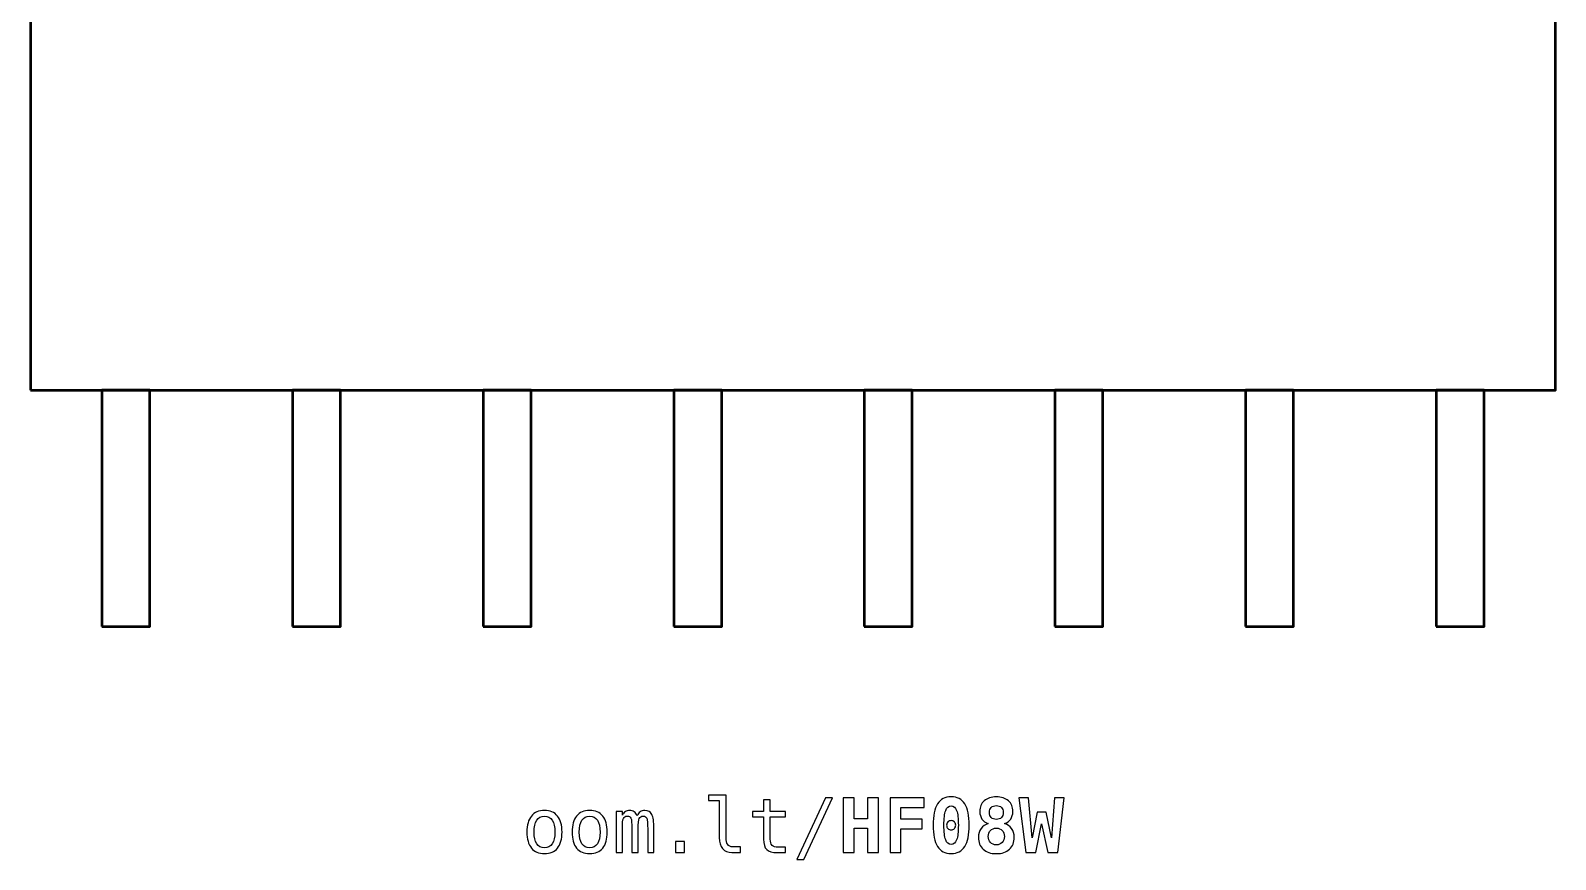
# Model space of a CAD drawing. Header units: centimetres. Extents: x -11.52 to -9.48, y -15.74 to -13.53.
# Drawn here: x -11.516 to -9.484, y -15.743 to -14.638 of the extents above; entities that cross this region are included whole.
import ezdxf

# ---------------------------------------------------------------- set-up
doc = ezdxf.new("R2010")
doc.units = ezdxf.units.CM
doc.header["$MEASUREMENT"] = 0
doc.layers.add('Layer 1', color=7, linetype='Continuous')

msp = doc.modelspace()

# ---------------------------------------------------------------- linework, layer by layer
at = {"layer": 'Layer 1', "color": 7, "lineweight": 50}
for points in [[(-11.516, -15.1175), (-9.484, -15.1175), (-9.484, -14.2675), (-11.516, -14.2675), (-11.516, -15.1175)], [(-11.421, -15.4325), (-11.357, -15.4325), (-11.357, -15.1175), (-11.421, -15.1175), (-11.421, -15.4325)], [(-11.167, -15.4325), (-11.103, -15.4325), (-11.103, -15.1175), (-11.167, -15.1175), (-11.167, -15.4325)], [(-10.913, -15.4325), (-10.849, -15.4325), (-10.849, -15.1175), (-10.913, -15.1175), (-10.913, -15.4325)], [(-10.659, -15.4325), (-10.595, -15.4325), (-10.595, -15.1175), (-10.659, -15.1175), (-10.659, -15.4325)], [(-10.405, -15.4325), (-10.341, -15.4325), (-10.341, -15.1175), (-10.405, -15.1175), (-10.405, -15.4325)], [(-10.151, -15.4325), (-10.087, -15.4325), (-10.087, -15.1175), (-10.151, -15.1175), (-10.151, -15.4325)], [(-9.897, -15.4325), (-9.833, -15.4325), (-9.833, -15.1175), (-9.897, -15.1175), (-9.897, -15.4325)], [(-9.643, -15.4325), (-9.579, -15.4325), (-9.579, -15.1175), (-9.643, -15.1175), (-9.643, -15.4325)]]:
    msp.add_lwpolyline(points, close=True, dxfattribs=at)
at = {"layer": 'Layer 1', "color": 250}
for points, knots in [([(-10.58922, -15.7138), (-10.58922, -15.71784), (-10.58848, -15.72087), (-10.587, -15.72292), (-10.587, -15.72292), (-10.58552, -15.72497), (-10.58333, -15.726), (-10.58043, -15.726), (-10.58043, -15.726), (-10.58043, -15.726), (-10.56993, -15.726), (-10.56993, -15.726), (-10.56993, -15.726), (-10.56993, -15.726), (-10.56993, -15.73362), (-10.56993, -15.73362), (-10.56993, -15.73362), (-10.56993, -15.73362), (-10.5813, -15.73362), (-10.5813, -15.73362), (-10.5813, -15.73362), (-10.58668, -15.73362), (-10.59083, -15.73189), (-10.59378, -15.72844), (-10.59378, -15.72844), (-10.59673, -15.72499), (-10.5982, -15.7201), (-10.5982, -15.7138), (-10.5982, -15.7138), (-10.5982, -15.7138), (-10.5982, -15.66413), (-10.5982, -15.66413), (-10.5982, -15.66413), (-10.5982, -15.66413), (-10.6126, -15.66413), (-10.6126, -15.66413), (-10.6126, -15.66413), (-10.6126, -15.66413), (-10.6126, -15.6571), (-10.6126, -15.6571), (-10.6126, -15.6571), (-10.6126, -15.6571), (-10.58922, -15.6571), (-10.58922, -15.6571), (-10.58922, -15.6571), (-10.58922, -15.6571), (-10.58922, -15.7138), (-10.58922, -15.7138)], [0, 0, 0, 0, 0.0833333, 0.0833333, 0.0833333, 0.0833333, 0.1666667, 0.1666667, 0.1666667, 0.1666667, 0.25, 0.25, 0.25, 0.25, 0.3333333, 0.3333333, 0.3333333, 0.3333333, 0.4166667, 0.4166667, 0.4166667, 0.4166667, 0.5, 0.5, 0.5, 0.5, 0.5833333, 0.5833333, 0.5833333, 0.5833333, 0.6666667, 0.6666667, 0.6666667, 0.6666667, 0.75, 0.75, 0.75, 0.75, 0.8333333, 0.8333333, 0.8333333, 0.8333333, 0.9166667, 0.9166667, 0.9166667, 0.9166667, 1, 1, 1, 1]), ([(-10.53022, -15.6634), (-10.53022, -15.6634), (-10.53022, -15.67893), (-10.53022, -15.67893), (-10.53022, -15.67893), (-10.53022, -15.67893), (-10.5098, -15.67893), (-10.5098, -15.67893), (-10.5098, -15.67893), (-10.5098, -15.67893), (-10.5098, -15.68592), (-10.5098, -15.68592), (-10.5098, -15.68592), (-10.5098, -15.68592), (-10.53022, -15.68592), (-10.53022, -15.68592), (-10.53022, -15.68592), (-10.53022, -15.68592), (-10.53022, -15.7156), (-10.53022, -15.7156), (-10.53022, -15.7156), (-10.53022, -15.71964), (-10.52946, -15.72245), (-10.52792, -15.72404), (-10.52792, -15.72404), (-10.52639, -15.72564), (-10.52372, -15.72644), (-10.51992, -15.72644), (-10.51992, -15.72644), (-10.51992, -15.72644), (-10.5098, -15.72644), (-10.5098, -15.72644), (-10.5098, -15.72644), (-10.5098, -15.72644), (-10.5098, -15.73362), (-10.5098, -15.73362), (-10.5098, -15.73362), (-10.5098, -15.73362), (-10.52079, -15.73362), (-10.52079, -15.73362), (-10.52079, -15.73362), (-10.52754, -15.73362), (-10.53229, -15.73227), (-10.53506, -15.72957), (-10.53506, -15.72957), (-10.53782, -15.72687), (-10.53921, -15.7222), (-10.53921, -15.7156), (-10.53921, -15.7156), (-10.53921, -15.7156), (-10.53921, -15.68592), (-10.53921, -15.68592), (-10.53921, -15.68592), (-10.53921, -15.68592), (-10.55381, -15.68592), (-10.55381, -15.68592), (-10.55381, -15.68592), (-10.55381, -15.68592), (-10.55381, -15.67893), (-10.55381, -15.67893), (-10.55381, -15.67893), (-10.55381, -15.67893), (-10.53921, -15.67893), (-10.53921, -15.67893), (-10.53921, -15.67893), (-10.53921, -15.67893), (-10.53921, -15.6634), (-10.53921, -15.6634), (-10.53921, -15.6634), (-10.53921, -15.6634), (-10.53022, -15.6634), (-10.53022, -15.6634)], [0, 0, 0, 0, 0.0555556, 0.0555556, 0.0555556, 0.0555556, 0.1111111, 0.1111111, 0.1111111, 0.1111111, 0.1666667, 0.1666667, 0.1666667, 0.1666667, 0.2222222, 0.2222222, 0.2222222, 0.2222222, 0.2777778, 0.2777778, 0.2777778, 0.2777778, 0.3333333, 0.3333333, 0.3333333, 0.3333333, 0.3888889, 0.3888889, 0.3888889, 0.3888889, 0.4444444, 0.4444444, 0.4444444, 0.4444444, 0.5, 0.5, 0.5, 0.5, 0.5555556, 0.5555556, 0.5555556, 0.5555556, 0.6111111, 0.6111111, 0.6111111, 0.6111111, 0.6666667, 0.6666667, 0.6666667, 0.6666667, 0.7222222, 0.7222222, 0.7222222, 0.7222222, 0.7777778, 0.7777778, 0.7777778, 0.7777778, 0.8333333, 0.8333333, 0.8333333, 0.8333333, 0.8888889, 0.8888889, 0.8888889, 0.8888889, 0.9444444, 0.9444444, 0.9444444, 0.9444444, 1, 1, 1, 1]), ([(-10.45658, -15.66071), (-10.45658, -15.66071), (-10.44729, -15.66071), (-10.44729, -15.66071), (-10.44729, -15.66071), (-10.44729, -15.66071), (-10.48568, -15.7429), (-10.48568, -15.7429), (-10.48568, -15.7429), (-10.48568, -15.7429), (-10.49502, -15.7429), (-10.49502, -15.7429), (-10.49502, -15.7429), (-10.49502, -15.7429), (-10.45658, -15.66071), (-10.45658, -15.66071)], [0, 0, 0, 0, 0.25, 0.25, 0.25, 0.25, 0.5, 0.5, 0.5, 0.5, 0.75, 0.75, 0.75, 0.75, 1, 1, 1, 1]), ([(-10.43311, -15.66071), (-10.43311, -15.66071), (-10.4187, -15.66071), (-10.4187, -15.66071), (-10.4187, -15.66071), (-10.4187, -15.66071), (-10.4187, -15.6885), (-10.4187, -15.6885), (-10.4187, -15.6885), (-10.4187, -15.6885), (-10.40067, -15.6885), (-10.40067, -15.6885), (-10.40067, -15.6885), (-10.40067, -15.6885), (-10.40067, -15.66071), (-10.40067, -15.66071), (-10.40067, -15.66071), (-10.40067, -15.66071), (-10.38627, -15.66071), (-10.38627, -15.66071), (-10.38627, -15.66071), (-10.38627, -15.66071), (-10.38627, -15.73362), (-10.38627, -15.73362), (-10.38627, -15.73362), (-10.38627, -15.73362), (-10.40067, -15.73362), (-10.40067, -15.73362), (-10.40067, -15.73362), (-10.40067, -15.73362), (-10.40067, -15.7012), (-10.40067, -15.7012), (-10.40067, -15.7012), (-10.40067, -15.7012), (-10.4187, -15.7012), (-10.4187, -15.7012), (-10.4187, -15.7012), (-10.4187, -15.7012), (-10.4187, -15.73362), (-10.4187, -15.73362), (-10.4187, -15.73362), (-10.4187, -15.73362), (-10.43311, -15.73362), (-10.43311, -15.73362), (-10.43311, -15.73362), (-10.43311, -15.73362), (-10.43311, -15.66071), (-10.43311, -15.66071)], [0, 0, 0, 0, 0.0833333, 0.0833333, 0.0833333, 0.0833333, 0.1666667, 0.1666667, 0.1666667, 0.1666667, 0.25, 0.25, 0.25, 0.25, 0.3333333, 0.3333333, 0.3333333, 0.3333333, 0.4166667, 0.4166667, 0.4166667, 0.4166667, 0.5, 0.5, 0.5, 0.5, 0.5833333, 0.5833333, 0.5833333, 0.5833333, 0.6666667, 0.6666667, 0.6666667, 0.6666667, 0.75, 0.75, 0.75, 0.75, 0.8333333, 0.8333333, 0.8333333, 0.8333333, 0.9166667, 0.9166667, 0.9166667, 0.9166667, 1, 1, 1, 1]), ([(-10.32527, -15.67341), (-10.32527, -15.67341), (-10.35629, -15.67341), (-10.35629, -15.67341), (-10.35629, -15.67341), (-10.35629, -15.67341), (-10.35629, -15.68913), (-10.35629, -15.68913), (-10.35629, -15.68913), (-10.35629, -15.68913), (-10.32806, -15.68913), (-10.32806, -15.68913), (-10.32806, -15.68913), (-10.32806, -15.68913), (-10.32806, -15.70183), (-10.32806, -15.70183), (-10.32806, -15.70183), (-10.32806, -15.70183), (-10.35629, -15.70183), (-10.35629, -15.70183), (-10.35629, -15.70183), (-10.35629, -15.70183), (-10.35629, -15.73362), (-10.35629, -15.73362), (-10.35629, -15.73362), (-10.35629, -15.73362), (-10.3707, -15.73362), (-10.3707, -15.73362), (-10.3707, -15.73362), (-10.3707, -15.73362), (-10.3707, -15.66071), (-10.3707, -15.66071), (-10.3707, -15.66071), (-10.3707, -15.66071), (-10.32527, -15.66071), (-10.32527, -15.66071), (-10.32527, -15.66071), (-10.32527, -15.66071), (-10.32527, -15.67341), (-10.32527, -15.67341)], [0, 0, 0, 0, 0.1, 0.1, 0.1, 0.1, 0.2, 0.2, 0.2, 0.2, 0.3, 0.3, 0.3, 0.3, 0.4, 0.4, 0.4, 0.4, 0.5, 0.5, 0.5, 0.5, 0.6, 0.6, 0.6, 0.6, 0.7, 0.7, 0.7, 0.7, 0.8, 0.8, 0.8, 0.8, 0.9, 0.9, 0.9, 0.9, 1, 1, 1, 1]), ([(-10.31337, -15.69723), (-10.31337, -15.68462), (-10.31137, -15.67515), (-10.30737, -15.66885), (-10.30737, -15.66885), (-10.30335, -15.66255), (-10.29733, -15.6594), (-10.28928, -15.6594), (-10.28928, -15.6594), (-10.28122, -15.6594), (-10.27518, -15.66253), (-10.27117, -15.66881), (-10.27117, -15.66881), (-10.26716, -15.6751), (-10.26516, -15.68458), (-10.26516, -15.69723), (-10.26516, -15.69723), (-10.26516, -15.70987), (-10.26716, -15.71934), (-10.27117, -15.72562), (-10.27117, -15.72562), (-10.27518, -15.7319), (-10.28122, -15.73504), (-10.28928, -15.73504), (-10.28928, -15.73504), (-10.29733, -15.73504), (-10.30335, -15.73189), (-10.30737, -15.72559), (-10.30737, -15.72559), (-10.31137, -15.71929), (-10.31337, -15.70983), (-10.31337, -15.69723)], [0, 0, 0, 0, 0.125, 0.125, 0.125, 0.125, 0.25, 0.25, 0.25, 0.25, 0.375, 0.375, 0.375, 0.375, 0.5, 0.5, 0.5, 0.5, 0.625, 0.625, 0.625, 0.625, 0.75, 0.75, 0.75, 0.75, 0.875, 0.875, 0.875, 0.875, 1, 1, 1, 1]), ([(-10.23977, -15.69498), (-10.24346, -15.69372), (-10.24626, -15.69172), (-10.24818, -15.689), (-10.24818, -15.689), (-10.25009, -15.68628), (-10.25106, -15.68296), (-10.25106, -15.67901), (-10.25106, -15.67901), (-10.25106, -15.67296), (-10.24909, -15.66818), (-10.24514, -15.66466), (-10.24514, -15.66466), (-10.24121, -15.66115), (-10.23586, -15.6594), (-10.22907, -15.6594), (-10.22907, -15.6594), (-10.22227, -15.6594), (-10.21691, -15.66115), (-10.21297, -15.66466), (-10.21297, -15.66466), (-10.20902, -15.66818), (-10.20705, -15.67296), (-10.20705, -15.67901), (-10.20705, -15.67901), (-10.20705, -15.68293), (-10.208, -15.68623), (-10.20989, -15.68895), (-10.20989, -15.68895), (-10.21177, -15.69167), (-10.21452, -15.69368), (-10.21814, -15.69498), (-10.21814, -15.69498), (-10.21411, -15.69622), (-10.21096, -15.69843), (-10.20867, -15.70163), (-10.20867, -15.70163), (-10.20639, -15.70482), (-10.20525, -15.70865), (-10.20525, -15.7131), (-10.20525, -15.7131), (-10.20525, -15.7201), (-10.20732, -15.72552), (-10.21146, -15.72932), (-10.21146, -15.72932), (-10.21559, -15.73314), (-10.22147, -15.73504), (-10.22907, -15.73504), (-10.22907, -15.73504), (-10.23666, -15.73504), (-10.24253, -15.73314), (-10.24666, -15.72932), (-10.24666, -15.72932), (-10.25079, -15.72552), (-10.25286, -15.7201), (-10.25286, -15.7131), (-10.25286, -15.7131), (-10.25286, -15.70862), (-10.25171, -15.70477), (-10.24939, -15.70158), (-10.24939, -15.70158), (-10.24708, -15.69838), (-10.24388, -15.69618), (-10.23977, -15.69498)], [0, 0, 0, 0, 0.0625, 0.0625, 0.0625, 0.0625, 0.125, 0.125, 0.125, 0.125, 0.1875, 0.1875, 0.1875, 0.1875, 0.25, 0.25, 0.25, 0.25, 0.3125, 0.3125, 0.3125, 0.3125, 0.375, 0.375, 0.375, 0.375, 0.4375, 0.4375, 0.4375, 0.4375, 0.5, 0.5, 0.5, 0.5, 0.5625, 0.5625, 0.5625, 0.5625, 0.625, 0.625, 0.625, 0.625, 0.6875, 0.6875, 0.6875, 0.6875, 0.75, 0.75, 0.75, 0.75, 0.8125, 0.8125, 0.8125, 0.8125, 0.875, 0.875, 0.875, 0.875, 0.9375, 0.9375, 0.9375, 0.9375, 1, 1, 1, 1]), ([(-10.19895, -15.66071), (-10.19895, -15.66071), (-10.18635, -15.66071), (-10.18635, -15.66071), (-10.18635, -15.66071), (-10.18635, -15.66071), (-10.18113, -15.71423), (-10.18113, -15.71423), (-10.18113, -15.71423), (-10.18113, -15.71423), (-10.17483, -15.67961), (-10.17483, -15.67961), (-10.17483, -15.67961), (-10.17483, -15.67961), (-10.16286, -15.67961), (-10.16286, -15.67961), (-10.16286, -15.67961), (-10.16286, -15.67961), (-10.15555, -15.71423), (-10.15555, -15.71423), (-10.15555, -15.71423), (-10.15555, -15.71423), (-10.15145, -15.66071), (-10.15145, -15.66071), (-10.15145, -15.66071), (-10.15145, -15.66071), (-10.13874, -15.66071), (-10.13874, -15.66071), (-10.13874, -15.66071), (-10.13874, -15.66071), (-10.14714, -15.73362), (-10.14714, -15.73362), (-10.14714, -15.73362), (-10.14714, -15.73362), (-10.16056, -15.73362), (-10.16056, -15.73362), (-10.16056, -15.73362), (-10.16056, -15.73362), (-10.16886, -15.69533), (-10.16886, -15.69533), (-10.16886, -15.69533), (-10.16886, -15.69533), (-10.17663, -15.73362), (-10.17663, -15.73362), (-10.17663, -15.73362), (-10.17663, -15.73362), (-10.18997, -15.73362), (-10.18997, -15.73362), (-10.18997, -15.73362), (-10.18997, -15.73362), (-10.19895, -15.66071), (-10.19895, -15.66071)], [0, 0, 0, 0, 0.0769231, 0.0769231, 0.0769231, 0.0769231, 0.1538462, 0.1538462, 0.1538462, 0.1538462, 0.2307692, 0.2307692, 0.2307692, 0.2307692, 0.3076923, 0.3076923, 0.3076923, 0.3076923, 0.3846154, 0.3846154, 0.3846154, 0.3846154, 0.4615385, 0.4615385, 0.4615385, 0.4615385, 0.5384615, 0.5384615, 0.5384615, 0.5384615, 0.6153846, 0.6153846, 0.6153846, 0.6153846, 0.6923077, 0.6923077, 0.6923077, 0.6923077, 0.7692308, 0.7692308, 0.7692308, 0.7692308, 0.8461538, 0.8461538, 0.8461538, 0.8461538, 0.9230769, 0.9230769, 0.9230769, 0.9230769, 1, 1, 1, 1]), ([(-10.83117, -15.67761), (-10.82359, -15.67761), (-10.81779, -15.68006), (-10.81377, -15.68498), (-10.81377, -15.68498), (-10.80975, -15.6899), (-10.80774, -15.69702), (-10.80774, -15.70632), (-10.80774, -15.70632), (-10.80774, -15.71567), (-10.80974, -15.72279), (-10.81374, -15.72769), (-10.81374, -15.72769), (-10.81776, -15.73259), (-10.82356, -15.73504), (-10.83117, -15.73504), (-10.83117, -15.73504), (-10.83877, -15.73504), (-10.84456, -15.73259), (-10.84858, -15.72769), (-10.84858, -15.72769), (-10.85258, -15.72279), (-10.85458, -15.71567), (-10.85458, -15.70632), (-10.85458, -15.70632), (-10.85458, -15.69702), (-10.85258, -15.6899), (-10.84858, -15.68498), (-10.84858, -15.68498), (-10.84456, -15.68006), (-10.83877, -15.67761), (-10.83117, -15.67761)], [0, 0, 0, 0, 0.125, 0.125, 0.125, 0.125, 0.25, 0.25, 0.25, 0.25, 0.375, 0.375, 0.375, 0.375, 0.5, 0.5, 0.5, 0.5, 0.625, 0.625, 0.625, 0.625, 0.75, 0.75, 0.75, 0.75, 0.875, 0.875, 0.875, 0.875, 1, 1, 1, 1]), ([(-10.83117, -15.68523), (-10.83574, -15.68523), (-10.83919, -15.687), (-10.84154, -15.69055), (-10.84154, -15.69055), (-10.84389, -15.6941), (-10.84506, -15.69937), (-10.84506, -15.70632), (-10.84506, -15.70632), (-10.84506, -15.71325), (-10.84389, -15.7185), (-10.84154, -15.72207), (-10.84154, -15.72207), (-10.83919, -15.72564), (-10.83574, -15.72742), (-10.83117, -15.72742), (-10.83117, -15.72742), (-10.82659, -15.72742), (-10.82312, -15.72564), (-10.82077, -15.72207), (-10.82077, -15.72207), (-10.81842, -15.7185), (-10.81726, -15.71325), (-10.81726, -15.70632), (-10.81726, -15.70632), (-10.81726, -15.69937), (-10.81842, -15.6941), (-10.82077, -15.69055), (-10.82077, -15.69055), (-10.82312, -15.687), (-10.82659, -15.68523), (-10.83117, -15.68523)], [0, 0, 0, 0, 0.125, 0.125, 0.125, 0.125, 0.25, 0.25, 0.25, 0.25, 0.375, 0.375, 0.375, 0.375, 0.5, 0.5, 0.5, 0.5, 0.625, 0.625, 0.625, 0.625, 0.75, 0.75, 0.75, 0.75, 0.875, 0.875, 0.875, 0.875, 1, 1, 1, 1]), ([(-10.77096, -15.67761), (-10.76338, -15.67761), (-10.75758, -15.68006), (-10.75356, -15.68498), (-10.75356, -15.68498), (-10.74954, -15.6899), (-10.74753, -15.69702), (-10.74753, -15.70632), (-10.74753, -15.70632), (-10.74753, -15.71567), (-10.74953, -15.72279), (-10.75353, -15.72769), (-10.75353, -15.72769), (-10.75755, -15.73259), (-10.76335, -15.73504), (-10.77096, -15.73504), (-10.77096, -15.73504), (-10.77856, -15.73504), (-10.78435, -15.73259), (-10.78837, -15.72769), (-10.78837, -15.72769), (-10.79237, -15.72279), (-10.79437, -15.71567), (-10.79437, -15.70632), (-10.79437, -15.70632), (-10.79437, -15.69702), (-10.79237, -15.6899), (-10.78837, -15.68498), (-10.78837, -15.68498), (-10.78435, -15.68006), (-10.77856, -15.67761), (-10.77096, -15.67761)], [0, 0, 0, 0, 0.125, 0.125, 0.125, 0.125, 0.25, 0.25, 0.25, 0.25, 0.375, 0.375, 0.375, 0.375, 0.5, 0.5, 0.5, 0.5, 0.625, 0.625, 0.625, 0.625, 0.75, 0.75, 0.75, 0.75, 0.875, 0.875, 0.875, 0.875, 1, 1, 1, 1]), ([(-10.77096, -15.68523), (-10.77553, -15.68523), (-10.77898, -15.687), (-10.78133, -15.69055), (-10.78133, -15.69055), (-10.78368, -15.6941), (-10.78485, -15.69937), (-10.78485, -15.70632), (-10.78485, -15.70632), (-10.78485, -15.71325), (-10.78368, -15.7185), (-10.78133, -15.72207), (-10.78133, -15.72207), (-10.77898, -15.72564), (-10.77553, -15.72742), (-10.77096, -15.72742), (-10.77096, -15.72742), (-10.76638, -15.72742), (-10.76291, -15.72564), (-10.76056, -15.72207), (-10.76056, -15.72207), (-10.75821, -15.7185), (-10.75705, -15.71325), (-10.75705, -15.70632), (-10.75705, -15.70632), (-10.75705, -15.69937), (-10.75821, -15.6941), (-10.76056, -15.69055), (-10.76056, -15.69055), (-10.76291, -15.687), (-10.76638, -15.68523), (-10.77096, -15.68523)], [0, 0, 0, 0, 0.125, 0.125, 0.125, 0.125, 0.25, 0.25, 0.25, 0.25, 0.375, 0.375, 0.375, 0.375, 0.5, 0.5, 0.5, 0.5, 0.625, 0.625, 0.625, 0.625, 0.75, 0.75, 0.75, 0.75, 0.875, 0.875, 0.875, 0.875, 1, 1, 1, 1]), ([(-10.70784, -15.6845), (-10.70674, -15.68215), (-10.70532, -15.68041), (-10.7036, -15.6793), (-10.7036, -15.6793), (-10.7019, -15.67818), (-10.69984, -15.67761), (-10.69744, -15.67761), (-10.69744, -15.67761), (-10.69304, -15.67761), (-10.68993, -15.67931), (-10.68813, -15.68271), (-10.68813, -15.68271), (-10.68632, -15.68612), (-10.68542, -15.69252), (-10.68542, -15.70193), (-10.68542, -15.70193), (-10.68542, -15.70193), (-10.68542, -15.73362), (-10.68542, -15.73362), (-10.68542, -15.73362), (-10.68542, -15.73362), (-10.69362, -15.73362), (-10.69362, -15.73362), (-10.69362, -15.73362), (-10.69362, -15.73362), (-10.69362, -15.70232), (-10.69362, -15.70232), (-10.69362, -15.70232), (-10.69362, -15.6946), (-10.69405, -15.68982), (-10.69492, -15.68793), (-10.69492, -15.68793), (-10.69577, -15.68607), (-10.69735, -15.68513), (-10.69964, -15.68513), (-10.69964, -15.68513), (-10.70224, -15.68513), (-10.70402, -15.68613), (-10.70499, -15.68813), (-10.70499, -15.68813), (-10.70594, -15.69013), (-10.70642, -15.69487), (-10.70642, -15.70232), (-10.70642, -15.70232), (-10.70642, -15.70232), (-10.70642, -15.73362), (-10.70642, -15.73362), (-10.70642, -15.73362), (-10.70642, -15.73362), (-10.71462, -15.73362), (-10.71462, -15.73362), (-10.71462, -15.73362), (-10.71462, -15.73362), (-10.71462, -15.70232), (-10.71462, -15.70232), (-10.71462, -15.70232), (-10.71462, -15.6945), (-10.71509, -15.68968), (-10.71602, -15.68787), (-10.71602, -15.68787), (-10.71694, -15.68605), (-10.7186, -15.68513), (-10.72102, -15.68513), (-10.72102, -15.68513), (-10.7234, -15.68513), (-10.72506, -15.68613), (-10.72597, -15.68813), (-10.72597, -15.68813), (-10.72691, -15.69013), (-10.72737, -15.69487), (-10.72737, -15.70232), (-10.72737, -15.70232), (-10.72737, -15.70232), (-10.72737, -15.73362), (-10.72737, -15.73362), (-10.72737, -15.73362), (-10.72737, -15.73362), (-10.73552, -15.73362), (-10.73552, -15.73362), (-10.73552, -15.73362), (-10.73552, -15.73362), (-10.73552, -15.67893), (-10.73552, -15.67893), (-10.73552, -15.67893), (-10.73552, -15.67893), (-10.72737, -15.67893), (-10.72737, -15.67893), (-10.72737, -15.67893), (-10.72737, -15.67893), (-10.72737, -15.68361), (-10.72737, -15.68361), (-10.72737, -15.68361), (-10.72631, -15.68166), (-10.72496, -15.68018), (-10.72334, -15.67915), (-10.72334, -15.67915), (-10.72174, -15.67813), (-10.7199, -15.67761), (-10.71785, -15.67761), (-10.71785, -15.67761), (-10.71537, -15.67761), (-10.71332, -15.67818), (-10.71167, -15.67931), (-10.71167, -15.67931), (-10.71002, -15.68046), (-10.70875, -15.68218), (-10.70784, -15.6845)], [0, 0, 0, 0, 0.037037, 0.037037, 0.037037, 0.037037, 0.0740741, 0.0740741, 0.0740741, 0.0740741, 0.1111111, 0.1111111, 0.1111111, 0.1111111, 0.1481481, 0.1481481, 0.1481481, 0.1481481, 0.1851852, 0.1851852, 0.1851852, 0.1851852, 0.2222222, 0.2222222, 0.2222222, 0.2222222, 0.2592593, 0.2592593, 0.2592593, 0.2592593, 0.2962963, 0.2962963, 0.2962963, 0.2962963, 0.3333333, 0.3333333, 0.3333333, 0.3333333, 0.3703704, 0.3703704, 0.3703704, 0.3703704, 0.4074074, 0.4074074, 0.4074074, 0.4074074, 0.4444444, 0.4444444, 0.4444444, 0.4444444, 0.4814815, 0.4814815, 0.4814815, 0.4814815, 0.5185185, 0.5185185, 0.5185185, 0.5185185, 0.5555556, 0.5555556, 0.5555556, 0.5555556, 0.5925926, 0.5925926, 0.5925926, 0.5925926, 0.6296296, 0.6296296, 0.6296296, 0.6296296, 0.6666667, 0.6666667, 0.6666667, 0.6666667, 0.7037037, 0.7037037, 0.7037037, 0.7037037, 0.7407407, 0.7407407, 0.7407407, 0.7407407, 0.7777778, 0.7777778, 0.7777778, 0.7777778, 0.8148148, 0.8148148, 0.8148148, 0.8148148, 0.8518519, 0.8518519, 0.8518519, 0.8518519, 0.8888889, 0.8888889, 0.8888889, 0.8888889, 0.9259259, 0.9259259, 0.9259259, 0.9259259, 0.962963, 0.962963, 0.962963, 0.962963, 1, 1, 1, 1]), ([(-10.28928, -15.6716), (-10.29262, -15.6716), (-10.29503, -15.67363), (-10.29657, -15.6777), (-10.29657, -15.6777), (-10.2981, -15.68178), (-10.29887, -15.68828), (-10.29887, -15.69723), (-10.29887, -15.69723), (-10.29887, -15.70617), (-10.2981, -15.71265), (-10.29657, -15.71673), (-10.29657, -15.71673), (-10.29503, -15.7208), (-10.29262, -15.72284), (-10.28928, -15.72284), (-10.28928, -15.72284), (-10.28593, -15.72284), (-10.2835, -15.7208), (-10.28197, -15.71673), (-10.28197, -15.71673), (-10.28043, -15.71265), (-10.27967, -15.70617), (-10.27967, -15.69723), (-10.27967, -15.69723), (-10.27967, -15.68828), (-10.28043, -15.68178), (-10.28197, -15.6777), (-10.28197, -15.6777), (-10.2835, -15.67363), (-10.28593, -15.6716), (-10.28928, -15.6716)], [0, 0, 0, 0, 0.125, 0.125, 0.125, 0.125, 0.25, 0.25, 0.25, 0.25, 0.375, 0.375, 0.375, 0.375, 0.5, 0.5, 0.5, 0.5, 0.625, 0.625, 0.625, 0.625, 0.75, 0.75, 0.75, 0.75, 0.875, 0.875, 0.875, 0.875, 1, 1, 1, 1]), ([(-10.23826, -15.6802), (-10.23826, -15.68305), (-10.23744, -15.68533), (-10.23579, -15.687), (-10.23579, -15.687), (-10.23416, -15.68868), (-10.23191, -15.68952), (-10.22907, -15.68952), (-10.22907, -15.68952), (-10.22622, -15.68952), (-10.22396, -15.68868), (-10.22232, -15.687), (-10.22232, -15.687), (-10.22067, -15.68533), (-10.21986, -15.68305), (-10.21986, -15.6802), (-10.21986, -15.6802), (-10.21986, -15.67736), (-10.22067, -15.67513), (-10.22232, -15.67348), (-10.22232, -15.67348), (-10.22396, -15.67183), (-10.22622, -15.67101), (-10.22907, -15.67101), (-10.22907, -15.67101), (-10.23187, -15.67101), (-10.23411, -15.67185), (-10.23577, -15.6735), (-10.23577, -15.6735), (-10.23742, -15.67516), (-10.23826, -15.6774), (-10.23826, -15.6802)], [0, 0, 0, 0, 0.125, 0.125, 0.125, 0.125, 0.25, 0.25, 0.25, 0.25, 0.375, 0.375, 0.375, 0.375, 0.5, 0.5, 0.5, 0.5, 0.625, 0.625, 0.625, 0.625, 0.75, 0.75, 0.75, 0.75, 0.875, 0.875, 0.875, 0.875, 1, 1, 1, 1]), ([(-10.29535, -15.69723), (-10.29535, -15.69552), (-10.29477, -15.69407), (-10.29358, -15.6929), (-10.29358, -15.6929), (-10.29242, -15.69172), (-10.29098, -15.69113), (-10.28928, -15.69113), (-10.28928, -15.69113), (-10.28757, -15.69113), (-10.28612, -15.69172), (-10.28495, -15.6929), (-10.28495, -15.6929), (-10.28377, -15.69407), (-10.28318, -15.69552), (-10.28318, -15.69723), (-10.28318, -15.69723), (-10.28318, -15.69893), (-10.28377, -15.70037), (-10.28495, -15.70153), (-10.28495, -15.70153), (-10.28612, -15.70272), (-10.28757, -15.7033), (-10.28928, -15.7033), (-10.28928, -15.7033), (-10.29098, -15.7033), (-10.29242, -15.70272), (-10.29358, -15.70157), (-10.29358, -15.70157), (-10.29477, -15.70042), (-10.29535, -15.69897), (-10.29535, -15.69723)], [0, 0, 0, 0, 0.125, 0.125, 0.125, 0.125, 0.25, 0.25, 0.25, 0.25, 0.375, 0.375, 0.375, 0.375, 0.5, 0.5, 0.5, 0.5, 0.625, 0.625, 0.625, 0.625, 0.75, 0.75, 0.75, 0.75, 0.875, 0.875, 0.875, 0.875, 1, 1, 1, 1]), ([(-10.22907, -15.70108), (-10.23231, -15.70108), (-10.23491, -15.7021), (-10.23689, -15.70413), (-10.23689, -15.70413), (-10.23887, -15.70617), (-10.23987, -15.70887), (-10.23987, -15.71223), (-10.23987, -15.71223), (-10.23987, -15.71558), (-10.23887, -15.71829), (-10.23689, -15.72034), (-10.23689, -15.72034), (-10.23491, -15.72239), (-10.23231, -15.72342), (-10.22907, -15.72342), (-10.22907, -15.72342), (-10.22586, -15.72342), (-10.22324, -15.72237), (-10.22124, -15.72029), (-10.22124, -15.72029), (-10.21924, -15.7182), (-10.21824, -15.71552), (-10.21824, -15.71223), (-10.21824, -15.71223), (-10.21824, -15.70887), (-10.21924, -15.70617), (-10.22122, -15.70413), (-10.22122, -15.70413), (-10.22321, -15.7021), (-10.22582, -15.70108), (-10.22907, -15.70108)], [0, 0, 0, 0, 0.125, 0.125, 0.125, 0.125, 0.25, 0.25, 0.25, 0.25, 0.375, 0.375, 0.375, 0.375, 0.5, 0.5, 0.5, 0.5, 0.625, 0.625, 0.625, 0.625, 0.75, 0.75, 0.75, 0.75, 0.875, 0.875, 0.875, 0.875, 1, 1, 1, 1]), ([(-10.65674, -15.71872), (-10.65674, -15.71872), (-10.64444, -15.71872), (-10.64444, -15.71872), (-10.64444, -15.71872), (-10.64444, -15.71872), (-10.64444, -15.73362), (-10.64444, -15.73362), (-10.64444, -15.73362), (-10.64444, -15.73362), (-10.65674, -15.73362), (-10.65674, -15.73362), (-10.65674, -15.73362), (-10.65674, -15.73362), (-10.65674, -15.71872), (-10.65674, -15.71872)], [0, 0, 0, 0, 0.25, 0.25, 0.25, 0.25, 0.5, 0.5, 0.5, 0.5, 0.75, 0.75, 0.75, 0.75, 1, 1, 1, 1])]:
    msp.add_open_spline(points, degree=3, knots=knots, dxfattribs=at)

doc.saveas('drawing.dxf')
